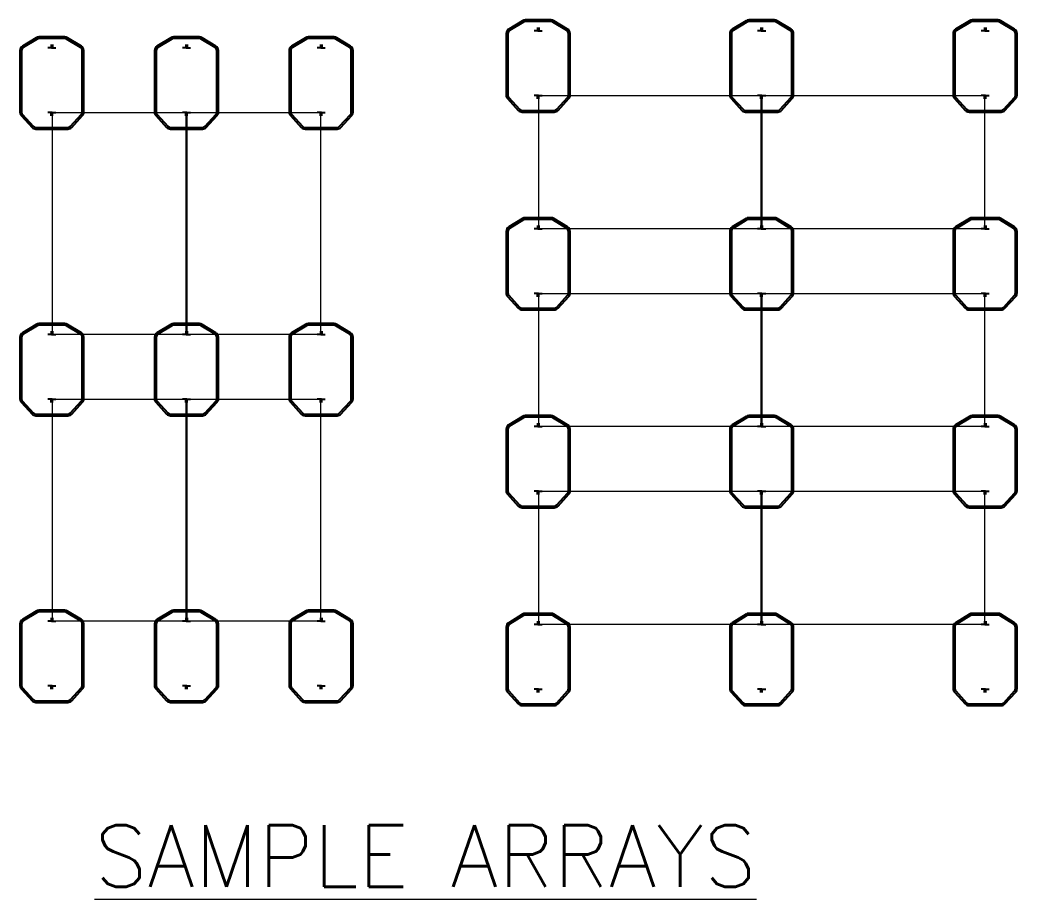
# Model space of a CAD drawing. Header units: feet. Extents: x 1518 to 2565, y 62 to 679.
# Drawn here: x 1518.4 to 1810.1, y 191.2 to 448.5 of the extents above; entities that cross this region are included whole.
import ezdxf

# ---------------------------------------------------------------- set-up
doc = ezdxf.new("R2010")
doc.units = ezdxf.units.FT
doc.header["$LTSCALE"] = 50
doc.header["$MEASUREMENT"] = 0
doc.layers.add('E-PANELS', color=140, linetype='Continuous', lineweight=0)
doc.layers.add('TEXT', color=1, linetype='Continuous', lineweight=20)
doc.layers.add('T-PICS', color=7, linetype='Continuous')
doc.styles.add('mytext', font='romans.shx')

# ---------------------------------------------------------------- blocks, each defined once
blk = doc.blocks.new('ECO 2+')
at = {"color": 5, "linetype": 'Continuous'}
for points in [[(-9.16, 17.2), (-9.16, 0.1, 0.187182), (-8.77, -0.91), (-5.62, -4.36, 0.210696), (-4.51, -4.85), (4.88, -4.85, 0.210696), (5.99, -4.36), (9.14, -0.91, 0.187182), (9.53, 0.1), (9.53, 17.2), (9.53, 18.14, 0.261626), (8.81, 19.42), (4.75, 21.9, 0.137668), (3.97, 22.12), (-3.6, 22.12, 0.137668), (-4.38, 21.9), (-8.44, 19.42, 0.261626), (-9.16, 18.14)], [(-8.66, 17.2), (-8.66, 0.1, 0.187182), (-8.4, -0.57), (-5.25, -4.02, 0.210696), (-4.51, -4.35), (4.88, -4.35, 0.210696), (5.62, -4.02), (8.77, -0.57, 0.187182), (9.03, 0.1), (9.03, 17.2), (9.03, 18.14, 0.261626), (8.55, 19), (4.49, 21.47, 0.137668), (3.97, 21.62), (-3.6, 21.62, 0.137668), (-4.12, 21.47), (-8.18, 19, 0.261626), (-8.66, 18.14)]]:
    blk.add_lwpolyline(points, format="xyb", close=True, dxfattribs=at)
at = {"color": 5}
for points in [[(0, 19.9), (0, 18.9), (-1, 18.9)], [(0.38, 19.9), (0.38, 18.9), (1.38, 18.9)], [(0, -1), (0, 0), (-1, 0)], [(0.38, -1), (0.38, 0), (1.38, 0)]]:
    blk.add_lwpolyline(points, dxfattribs=at)
for p in [(0.19, 18.9), (0.19, 0), (0.19, 0)]:
    blk.add_point(p)

msp = doc.modelspace()

# ---------------------------------------------------------------- linework, layer by layer
at = {"layer": 'E-PANELS'}
for points in [[(1670.181, 426.409), (1735.181, 426.409), (1735.181, 387.409), (1670.181, 387.409), (1670.181, 426.409)], [(1735.556, 426.409), (1800.556, 426.409), (1800.556, 387.409), (1735.556, 387.409), (1735.556, 426.409)], [(1527.924, 356.436), (1527.924, 421.436), (1566.924, 421.436), (1566.924, 356.436), (1527.924, 356.436)], [(1567.299, 356.436), (1567.299, 421.436), (1606.299, 421.436), (1606.299, 356.436), (1567.299, 356.436)], [(1670.181, 368.509), (1735.181, 368.509), (1735.181, 329.509), (1670.181, 329.509), (1670.181, 368.509)], [(1735.556, 368.509), (1800.556, 368.509), (1800.556, 329.509), (1735.556, 329.509), (1735.556, 368.509)], [(1527.924, 272.536), (1527.924, 337.536), (1566.924, 337.536), (1566.924, 272.536), (1527.924, 272.536)], [(1567.299, 272.536), (1567.299, 337.536), (1606.299, 337.536), (1606.299, 272.536), (1567.299, 272.536)], [(1670.181, 310.609), (1735.181, 310.609), (1735.181, 271.609), (1670.181, 271.609), (1670.181, 310.609)], [(1735.556, 310.609), (1800.556, 310.609), (1800.556, 271.609), (1735.556, 271.609), (1735.556, 310.609)]]:
    msp.add_lwpolyline(points, dxfattribs=at)

# ---------------------------------------------------------------- block references
at = {"layer": 'T-PICS'}
for p in [(1669.806, 426.409), (1735.181, 426.409), (1800.556, 426.409), (1527.549, 421.436), (1566.924, 421.436), (1606.299, 421.436), (1669.806, 368.509), (1735.181, 368.509), (1800.556, 368.509), (1527.549, 337.536), (1566.924, 337.536), (1606.299, 337.536), (1669.806, 310.609), (1735.181, 310.609), (1800.556, 310.609), (1527.549, 253.636), (1566.924, 253.636), (1606.299, 253.636), (1669.806, 252.709), (1735.181, 252.709), (1800.556, 252.709)]:
    msp.add_blockref('ECO 2+', p, dxfattribs=at)

# ---------------------------------------------------------------- texts
at = {"layer": 'TEXT', "insert": (1540.249, 212.838), "char_height": 12, "attachment_point": 1, "style": 'mytext'}
msp.add_mtext_dynamic_manual_height_columns('\\pi-36,l36,t36;{\\H1.5x;\\LSAMPLE ARRAYS}', width=248.70561, gutter_width=1.016, heights=[0], dxfattribs=at)

doc.saveas('drawing.dxf')
